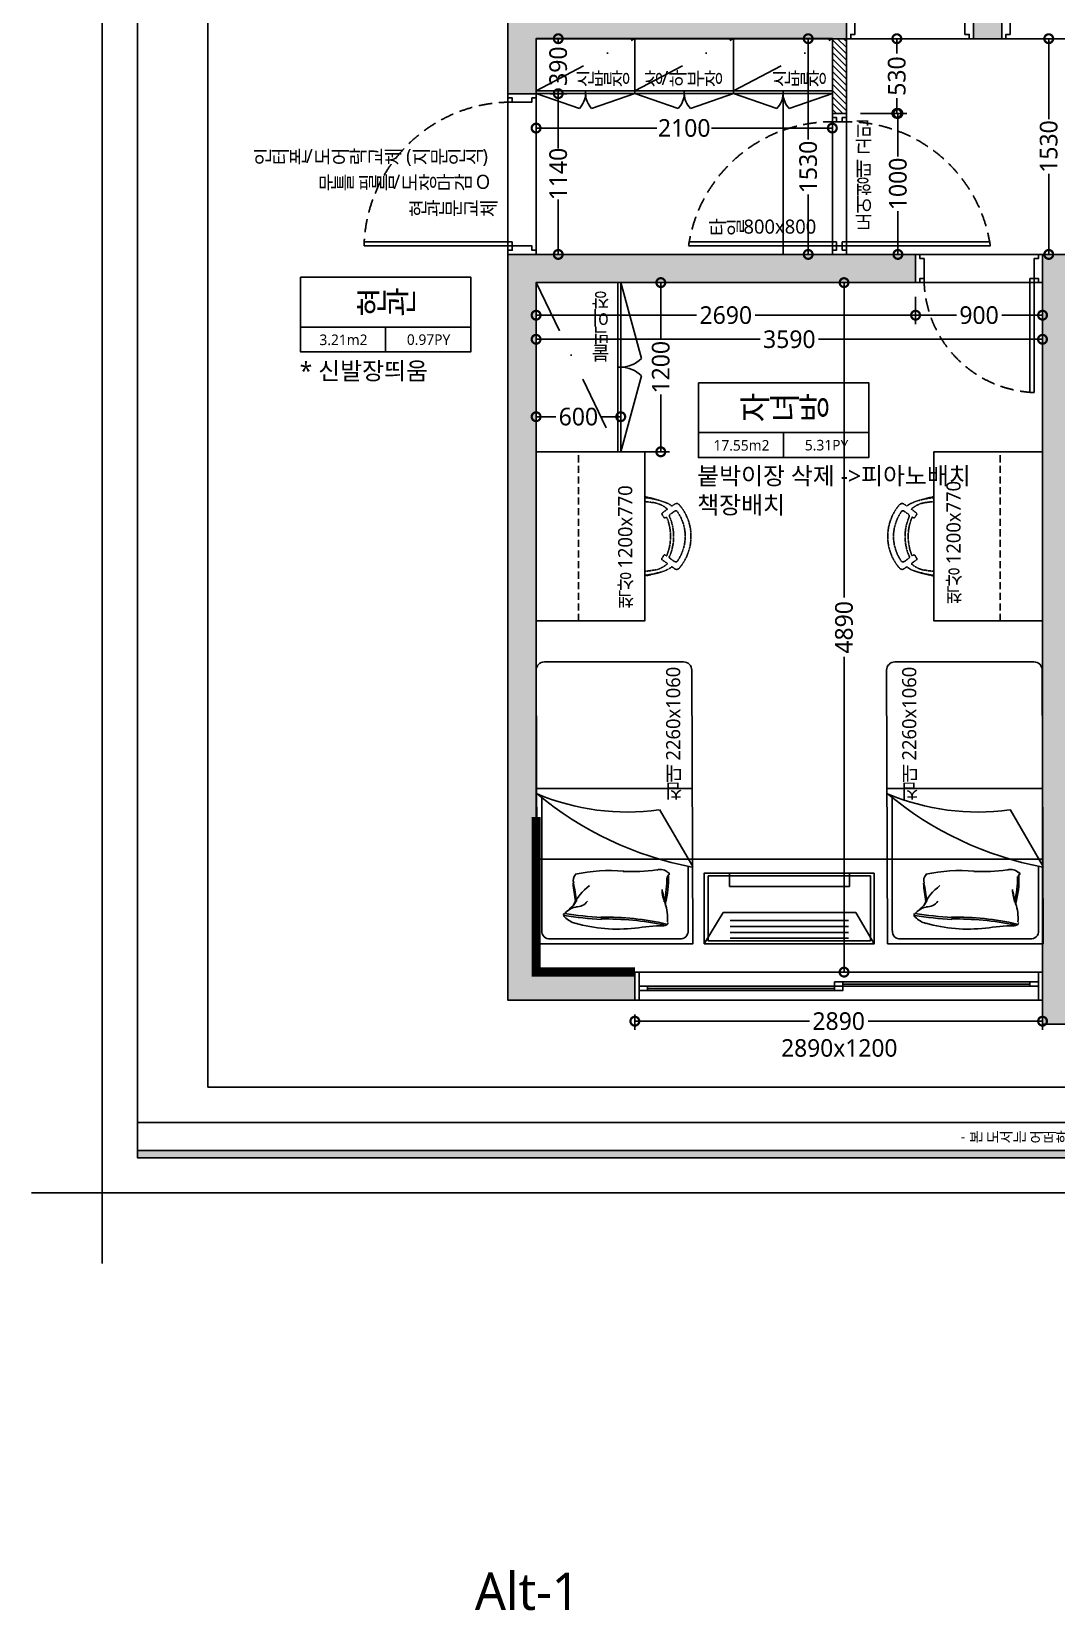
# Model space of a CAD drawing. Header units: millimetres. Extents: x -41292 to 298682, y -22072 to 33155.
# Drawn here: x 254682 to 261946, y -2808 to 8389 of the extents above; entities that cross this region are included whole.
import ezdxf
from ezdxf.enums import TextEntityAlignment as Align

# ---------------------------------------------------------------- set-up
doc = ezdxf.new("R2010")
doc.units = ezdxf.units.MM
for name, pattern in [('( Hidden )', [0.375, 0.25, -0.125]), ('CONT', [2, 1, 1]), ('DASHDOT', [25.4, 12.7, -6.35, 0, -6.35]), ('DASHED2', [0.375, 0.25, -0.125]), ('HID', [2.3, 1.5, -0.8]), ('HID1', [0.375, 0.25, -0.125]), ('HIDDEN', [9.525, 6.35, -3.175])]:
    doc.linetypes.add(name, pattern=pattern)
for name, color, linetype in [('0-ELC TEXT', 7, 'Continuous'), ('03-TEXT', 3, 'Continuous'), ('7. 가구블록', 8, 'Continuous'), ('FORM(YOURNAME)-11', 1, 'Continuous'), ('P-门', 4, 'Continuous'), ('S-DIM', 7, 'Continuous'), ('TEX', 3, 'Continuous'), ('문자선', 3, 'Continuous'), ('벽1', 2, 'Continuous'), ('인테리어_가구_사입', 5, 'HID1'), ('인테리어_가구_제작', 6, 'Continuous'), ('인테리어_기타', 8, 'Continuous'), ('인테리어_치수_내부', 8, 'Continuous'), ('인테리어_해치_벽체', 8, 'Continuous'), ('창호', 4, 'Continuous'), ('틀', 8, 'Continuous'), ('평면_가구', 6, 'Continuous')]:
    doc.layers.add(name, color=color, linetype=linetype)
doc.layers.add('HACTH', color=8, linetype='Continuous', lineweight=0)
doc.layers.add('인테리어_가구_보유', color=8, linetype='DASHED2', lineweight=0)
doc.styles.add('YOURNAME', font='@Microsoft JhengHei UI Light.ttf')
doc.styles.add('넥슨고딕', font='@Microsoft JhengHei Light.ttf')
doc.styles.add('돋움', font='malgun.ttf')
doc.styles.add('코레일둥고', font='@Microsoft JhengHei Light.ttf')
doc.dimstyles.new('50', dxfattribs={"dimscale": 50, "dimtxt": 2.5, "dimasz": 2.5, "dimexe": 1.25, "dimexo": 2, "dimtad": 0, "dimdec": 0, "dimtxsty": '넥슨고딕', "dimblk": 'DOTSMALL', "dimcen": 2.5, "dimclrd": 1, "dimclre": 1, "dimclrt": 2, "dimadec": 0, "dimazin": 0, "dimtfac": 1, "dimtdec": 0, "dimtix": 1, "dimtmove": 0, "dimatfit": 3, "dimldrblk": 'DOTSMALL', "dimfxl": 1.25, "dimarcsym": 0})

# ---------------------------------------------------------------- blocks, each defined once
blk = doc.blocks.new('rhsiehxedsl')
at = {"layer": '인테리어_해치_벽체'}
h = blk.add_hatch(color=256, dxfattribs=at)
h.dxf.hatch_style = 1
h.paths.add_polyline_path([(54266, -16291), (54266, -16491), (54366, -16491), (54366, -21711), (54566, -21711), (54566, -19101), (54641, -19101), (54641, -17711), (54566, -17711), (54566, -16291)])
h.paths.add_polyline_path([(52456, -17811), (53466, -17811), (53466, -18021), (52456, -18021)])
h.paths.add_polyline_path([(57966, -28161), (57966, -28361), (59146, -28361), (59146, -18981), (58046, -18981), (58046, -17711), (57181, -17711), (57181, -17911), (57846, -17911), (57846, -18666), (57636, -18666), (57636, -18881), (57266, -18881), (57266, -21511), (55466, -21511), (55466, -21711), (56386, -21711), (56386, -23111), (55556, -23111), (55556, -23311), (57236, -23311), (57236, -21811), (57566, -21811), (57566, -21711), (57466, -21711), (57466, -19231), (58986, -19231), (58986, -21711), (58366, -21711), (58366, -21811), (58986, -21811), (58986, -23211), (58846, -23211), (58846, -26861), (57966, -26861), (57966, -27061), (58846, -27061), (58846, -28161)])
h.paths.add_polyline_path([(54456, -27061), (54966, -27061), (54966, -26861), (54656, -26861), (54656, -23111), (54456, -23111)])
h.paths.add_polyline_path([(54456, -28161), (54566, -28161), (54566, -28651), (54456, -28651)])
h.paths.add_polyline_path([(49456, -23191), (49656, -23191), (49656, -28651), (49456, -28651)])
h.paths.add_polyline_path([(48556, -23191), (48556, -23391), (45866, -23391), (45866, -28281), (46566, -28281), (46566, -28481), (45666, -28481), (45666, -23191)])
h.paths.add_polyline_path([(49616, -18161), (50716, -18161), (50716, -18921), (49616, -18921)], flags=16)
h.paths.add_polyline_path([(48866, -16791), (49496, -16791), (49496, -16291), (50806, -16291), (50806, -16491), (49616, -16491), (49616, -17951), (50766, -17951), (50766, -17811), (51456, -17811), (51456, -18021), (50916, -18021), (50916, -21661), (49966, -21661), (49966, -21461), (50716, -21461), (50716, -19121), (49166, -19121), (49166, -21661), (48966, -21661), (48966, -18981), (49516, -18981), (49516, -18161), (48966, -18161), (48966, -17951), (49296, -17951), (49296, -17731), (49516, -17731), (49516, -16991), (48866, -16991)])
h.paths.add_polyline_path([(45666, -16791), (45866, -16791), (45866, -21461), (48066, -21461), (48066, -21661), (45866, -21661), (45866, -22051), (45666, -22051)])
at = {"layer": '벽1'}
for points in [[(49166, -19121), (49166, -21661), (48966, -21661), (48966, -18981)], [(45666, -16791), (45866, -16791), (45866, -21461), (48066, -21461), (48066, -21661), (45866, -21661), (45866, -22051), (45666, -22051), (45666, -16791)], [(48556, -23191), (48556, -23391), (45866, -23391), (45866, -28281), (46566, -28281), (46566, -28481), (45666, -28481), (45666, -23191), (48556, -23191)], [(49456, -23191), (49656, -23191), (49656, -28651), (49456, -28651), (49456, -23191)]]:
    blk.add_lwpolyline(points, dxfattribs=at)
blk = doc.blocks.new('FORM-ELEVATION')
at = {"layer": 'FORM(YOURNAME)-11'}
h = blk.add_hatch(color=256, dxfattribs=at)
h.dxf.hatch_style = 1
h.paths.add_polyline_path([(-10309, 35708), (71691, 35708), (71691, 35508), (-10309, 35508)])
h.paths.add_polyline_path([(-10309, -21492), (71691, -21492), (71691, -21692), (-10309, -21692)])
at = {"layer": 'Defpoints', "color": 158}
blk.add_line((62481, -20692), (-10309, -20692), dxfattribs=at)
blk.add_lwpolyline([(-10309, -21692), (71691, -21692), (71691, 35708), (-10309, 35708)], close=True, dxfattribs=at)
at = {"layer": 'Defpoints'}
blk.add_lwpolyline([(-8309, 33708), (61071, 33708), (61071, -19692), (-8309, -19692)], close=True, dxfattribs=at)
at = {"layer": 'Defpoints', "color": 1}
blk.add_lwpolyline([(-11309, -24692), (-11309, -22692), (-13309, -22692)], dxfattribs=at)
at = {"layer": 'FORM(YOURNAME)-11', "color": 250}
blk.add_lwpolyline([(-11309, -22692), (72691, -22692), (72691, 36708), (-11309, 36708)], close=True, dxfattribs=at)
at = {"layer": 'FORM(YOURNAME)-11'}
blk.add_lwpolyline([(-10309, -21492), (71691, -21492), (71691, -21692), (-10309, -21692)], close=True, dxfattribs=at)
at = {"layer": 'FORM(YOURNAME)-11', "color": 1, "style": 'YOURNAME'}
blk.add_text("- 본 도서는 어떠한 경우에도 무단으로 도용할 수 없으며 도용시 '지적재산권' 보호에 관한 법률에 의거, 법적 분쟁이 발생합니다.  또한 본 도서에 관한 모든 저작권은 당사에 있습니다. -", height=300, dxfattribs=at).set_placement((28146, -21092), align=Align.MIDDLE_CENTER)
at = {"layer": 'FORM(YOURNAME)-11', "color": 3, "style": 'YOURNAME'}
for tag, height, p in [('1', 451, (71041, -1219)), ('2', 451, (71041, -1863)), ('3', 451, (71041, -3150)), ('4', 451, (71041, -5081)), ('5', 515, (71041, -7398)), ('6', 515, (71041, -9650)), ('7', 515, (71041, -11903)), ('8', 515, (71041, -14155)), ('9', 515, (71041, -16408)), ('10', 515, (66791, -18596)), ('11', 515, (71041, -18660)), ('12', 515, (66791, -20848)), ('13', 515, (71041, -20848))]:
    blk.add_attdef(tag, text='', height=height, dxfattribs=at).set_placement(p, align=Align.MIDDLE_RIGHT)
blk = doc.blocks.new('fjk')
at = {"layer": '7. 가구블록', "color": 8, "linetype": 'Continuous', "ltscale": 4}
for p, q in [((335504, 20578), (335504, 21681)), ((334496, 20611), (334951, 20611))]:
    blk.add_line(p, q, dxfattribs=at)
blk.add_lwpolyline([(334402, 21681), (336343, 21688, -0.414214), (336402, 21629), (336402, 20644, -0.414214), (336343, 20584), (334402, 20578)], format="xyb", close=True, dxfattribs=at)
for points in [[(334496, 21648), (335450, 21648)], [(334438, 20671), (334438, 21601)], [(335355, 20813), (334950, 20578)]]:
    blk.add_lwpolyline(points, dxfattribs=at)
for points in [[(335353, 20817, -0.136238), (335467, 21681, 0.127708), (334947, 20581)], [(334617, 21491, 0.34633), (334592, 21485, 0.127623), (334547, 21409)], [(334663, 21407, 0.087806), (334647, 21451, 0.09201), (334614, 21489)], [(334554, 20755, -0.504232), (334537, 20763, -0.091574), (334531, 20785, 0.037556), (334513, 20986)], [(334771, 20790, 0.076247), (334688, 20772, 0.072199), (334886, 20750)]]:
    blk.add_lwpolyline(points, format="xyb", dxfattribs=at)
for centre, radius, start, end in [((334491, 21594), 53.4, 84.764, 187.3979), ((335625, 21110), 1118, 164.4132, 186.3131), ((337416, 21046), 2847, 171.0495, 176.3943), ((337416, 21046), 2833, 171.0439, 176.3943), ((334743, 21508), 109, 210.1883, 248.4701), ((334760, 21402), 95.7, 177.2182, 234.2044), ((334518, 21088), 371, 36.7509, 65.2863), ((334714, 21455), 51.2, 251.5465, 260.0217), ((334982, 19788), 1645, 95.199, 99.7785), ((334597, 22434), 1037, 275.9508, 283.206), ((334854, 21369), 55.6, 44.1574, 112.0584), ((333796, 21168), 1126, 354.8208, 12.4318), ((332515, 21197), 2064, 348.3333, 0.8725), ((332594, 21203), 1998, 347.3077, 0.7223), ((336434, 21023), 1519, 178.2422, 187.1375), ((334852, 20807), 77.9, 314.3826, 17.911), ((334588, 21061), 305, 264.3673, 289.3502), ((334787, 20579), 216, 89.8824, 117.4966), ((334875, 21512), 752, 256.5056, 270.4678), ((334879, 20734), 20, 19.6413, 86.1306), ((334899, 20755), 11.1, 211.0291, 344.6994), ((334491, 20664), 53.4, 172.6021, 275.236)]:
    blk.add_arc(centre, radius, start, end, dxfattribs=at)
blk = doc.blocks.new('책상의자')
at = {"layer": '인테리어_가구_사입', "color": 8, "linetype": '( Hidden )', "ltscale": 5}
for p, q in [((113787, 53824), (113807, 53809)), ((113789, 53773), (113821, 53749)), ((113838, 53787), (113875, 53761)), ((113877, 53749), (113866, 53730)), ((113846, 53731), (113853, 53727)), ((113788, 53415), (113821, 53438)), ((113839, 53400), (113874, 53427)), ((113846, 53456), (113852, 53461)), ((113877, 53439), (113865, 53458)), ((113786, 53364), (113808, 53379))]:
    blk.add_line(p, q, dxfattribs=at)
for centre, radius, start, end in [((114046, 53334), 537, 94.9511, 113.2594), ((114224, 52767), 1130, 101.4265, 106.4653), ((114017, 53594), 345, 138.9979, 220.9366), ((114017, 53594), 304, 145.1572, 214.759), ((113774, 53805), 22.6, 55.9255, 139.2632), ((113780, 53760), 14.6, 55.4796, 152.3609), ((113890, 53714), 126, 116.2601, 130.7423), ((113814, 53740), 12, 333.6604, 52.9211), ((113965, 53648), 188, 97.4888, 132.391), ((113870, 53754), 9.04, 328.7055, 55.0134), ((114031, 53338), 504, 93.5561, 100.3197), ((114151, 53594), 356, 156.6602, 203.3178), ((114173, 53594), 356, 157.1535, 202.7371), ((113858, 53734), 9.04, 235.0126, 328.706), ((113780, 53427), 14.6, 207.6657, 304.5466), ((113813, 53447), 12, 307.105, 26.3658), ((113857, 53453), 9.04, 31.3201, 125.0127), ((113869, 53434), 9.04, 305.0127, 31.3206), ((113774, 53383), 22.6, 220.7632, 304.1005), ((113890, 53474), 126, 229.1315, 243.7661), ((114046, 53854), 537, 246.7667, 265.0616), ((113965, 53540), 188, 227.9325, 262.5373), ((114223, 54420), 1130, 253.5608, 258.593), ((114031, 53850), 504, 259.7064, 266.4572)]:
    blk.add_arc(centre, radius, start, end, dxfattribs=at)
blk = doc.blocks.new('wkrdms')
at = {"layer": 'TEX', "color": 240, "true_color": 0xed1f24}
blk.add_lwpolyline([(124697, 19078), (124697, 18618), (123547, 18618), (123547, 19078)], close=True, dxfattribs=at)
at = {"layer": '인테리어_치수_내부'}
for points in [[(124724, 18597), (124724, 19099), (123519, 19099), (123519, 18597), (124724, 18597)], [(123519, 19099), (123652, 18878)], [(123702, 19060), (124542, 19060)], [(124724, 19099), (124592, 18878)], [(123702, 19018), (124542, 19018)], [(123702, 18976), (124542, 18976)], [(123702, 18934), (124542, 18934)], [(123652, 18878), (124592, 18878)], [(123697, 18597), (123697, 18692)], [(123697, 18692), (124547, 18692)], [(124547, 18597), (124547, 18692)]]:
    blk.add_lwpolyline(points, dxfattribs=at)
blk = doc.blocks.new('asesdxd')
at = {"layer": 'P-门', "linetype": 'HIDDEN', "ltscale": 15}
for centre, radius, start, end in [((75691, 6844), 1045, 89.7449, 178.6248), ((79426, 6639), 810, 180, 267.8774)]:
    blk.add_arc(centre, radius, start, end, dxfattribs=at)
at = {"layer": '창호'}
for p, q in [((78066, 8539), (78066, 8339)), ((78966, 8339), (78966, 8539)), ((78966, 8539), (78966, 8339)), ((79166, 8339), (79166, 8539)), ((79166, 8539), (79166, 8339)), ((78066, 8339), (78966, 8339)), ((79966, 8339), (79166, 8339)), ((75666, 6809), (75666, 7949)), ((75666, 7949), (75866, 7949)), ((75866, 7949), (75866, 6809)), ((75696, 6869), (74646, 6869)), ((75696, 6899), (74647, 6899)), ((75696, 6869), (75696, 6899)), ((75866, 6809), (75666, 6809)), ((75666, 6809), (75866, 6809)), ((78556, 6809), (79456, 6809)), ((78556, 6609), (78556, 6809)), ((79456, 6809), (79456, 6609)), ((79456, 6609), (79456, 6809)), ((79456, 6609), (78556, 6609)), ((79366, 6639), (79366, 5830)), ((79396, 6639), (79366, 6639)), ((79396, 6639), (79396, 5829)), ((79396, 5829), (79366, 5829)), ((77981, 1619), (76656, 1619)), ((77981, 1589), (76656, 1589)), ((79366, 1649), (78041, 1649)), ((79366, 1619), (78041, 1619))]:
    blk.add_line(p, q, dxfattribs=at)
for points in [[(78066, 8539), (78096, 8539), (78096, 8509), (78126, 8509), (78126, 8369), (78096, 8369), (78096, 8339), (78066, 8339), (78066, 8539)], [(78966, 8539), (78936, 8539), (78936, 8509), (78906, 8509), (78906, 8369), (78936, 8369), (78936, 8339), (78966, 8339), (78966, 8539)], [(79166, 8539), (79196, 8539), (79196, 8509), (79226, 8509), (79226, 8369), (79196, 8369), (79196, 8339), (79166, 8339), (79166, 8539)], [(75666, 7949), (75666, 7919), (75696, 7919), (75696, 7889), (75836, 7889), (75836, 7919), (75866, 7919), (75866, 7949), (75666, 7949)], [(75666, 6809), (75666, 6839), (75696, 6839), (75696, 6869), (75836, 6869), (75836, 6839), (75866, 6839), (75866, 6809), (75666, 6809)], [(78556, 6609), (78586, 6609), (78586, 6639), (78616, 6639), (78616, 6779), (78586, 6779), (78586, 6809), (78556, 6809), (78556, 6609)], [(79456, 6609), (79426, 6609), (79426, 6639), (79396, 6639), (79396, 6779), (79426, 6779), (79426, 6809), (79456, 6809), (79456, 6609)]]:
    blk.add_lwpolyline(points, dxfattribs=at)
at = {"layer": '틀'}
for p, q in [((76566, 1719), (79456, 1719)), ((76566, 1519), (76566, 1719)), ((76596, 1519), (76596, 1719)), ((79426, 1719), (79426, 1519)), ((79456, 1719), (79456, 1519)), ((76656, 1604), (77981, 1604)), ((78041, 1634), (79366, 1634)), ((79456, 1519), (76566, 1519))]:
    blk.add_line(p, q, dxfattribs=at)
for points in [[(76596, 1589), (76596, 1619), (76656, 1619), (76656, 1589)], [(77981, 1619), (77981, 1649), (78041, 1649), (78041, 1619)], [(77981, 1589), (77981, 1619), (78041, 1619), (78041, 1589)], [(79366, 1619), (79366, 1649), (79426, 1649), (79426, 1619)]]:
    blk.add_lwpolyline(points, close=True, dxfattribs=at)
blk = doc.blocks.new('ediehsx')
at = {"layer": '인테리어_해치_벽체'}
h = blk.add_hatch(dxfattribs=at)
h.set_pattern_fill('ANSI31', color=256, scale=10, angle=450)
h.paths.add_polyline_path([(51456, -7811), (52456, -7811), (52456, -8021), (51456, -8021)])
h.paths.add_polyline_path([(54456, -18161), (54567, -18161), (54567, -17961), (54456, -17961)])
h.paths.add_polyline_path([(58986, -10081), (58986, -10911), (58856, -10911), (58856, -10081)])
h.paths.add_polyline_path([(58986, -9481), (58786, -9481), (58786, -10081), (58986, -10081)])
h.paths.add_polyline_path([(50716, -9921), (50716, -10661), (50586, -10661), (50586, -9921)])
h.paths.add_polyline_path([(50716, -9371), (50516, -9371), (50516, -9921), (50716, -9921)])
h.paths.add_polyline_path([(51616, -11561), (50916, -11561), (50916, -11661), (51616, -11661)])
h.paths.add_polyline_path([(47966, -11661), (48066, -11661), (48066, -12191), (47966, -12191)])
at = {"layer": '03-TEXT'}
for points in [[(51456, -7811), (52456, -7811), (52456, -8021), (51456, -8021)], [(51616, -11561), (50916, -11561), (50916, -11661), (51616, -11661)], [(47966, -11661), (48066, -11661), (48066, -12191), (47966, -12191)]]:
    blk.add_lwpolyline(points, close=True, dxfattribs=at)
at = {"layer": '문자선'}
for points in [[(50716, -9371), (50516, -9371), (50516, -9921), (50716, -9921), (50716, -9371)], [(58986, -9481), (58786, -9481), (58786, -10081), (58986, -10081), (58986, -9481)], [(50716, -9921), (50716, -10661), (50586, -10661), (50586, -9921), (50716, -9921)], [(58986, -10081), (58986, -10911), (58856, -10911), (58856, -10081), (58986, -10081)]]:
    blk.add_lwpolyline(points, dxfattribs=at)
blk.add_lwpolyline([(54456, -18161), (54567, -18161), (54567, -17961), (54456, -17961)], close=True, dxfattribs=at)
blk = doc.blocks.new('_DotSmall')
at = {"color": 0, "linetype": 'ByBlock', "const_width": 0.5}
blk.add_lwpolyline([(-0.0625, 0, 1), (0.0625, 0, 1)], format="xyb", close=True, dxfattribs=at)
blk = doc.blocks.new('*D396')
at = {"layer": 'Defpoints', "color": 0, "transparency": 16777216}
for p in [(258258, 7832), (260358, 7832), (260358, 7705)]:
    blk.add_point(p, dxfattribs=at)
at = {"layer": 'S-DIM', "color": 1, "lineweight": -2, "transparency": 16777216}
for p, q in [((258258, 7732), (258258, 7643)), ((260358, 7732), (260358, 7643)), ((258258, 7705), (259115, 7705)), ((260358, 7705), (259502, 7705))]:
    blk.add_line(p, q, dxfattribs=at)
at = {"layer": 'S-DIM', "color": 1, "lineweight": -2, "transparency": 16777216, "xscale": 125, "yscale": 125, "zscale": 125, "rotation": 180}
blk.add_blockref('_DotSmall', (258258, 7705), dxfattribs=at)
at = {"layer": 'S-DIM', "color": 1, "lineweight": -2, "transparency": 16777216, "xscale": 125, "yscale": 125, "zscale": 125}
blk.add_blockref('_DotSmall', (260358, 7705), dxfattribs=at)
at = {"layer": 'S-DIM', "color": 2, "transparency": 16777216, "insert": (259308, 7705), "char_height": 125, "attachment_point": 5, "style": '넥슨고딕'}
blk.add_mtext('2100', dxfattribs=at)
blk = doc.blocks.new('*D378')
at = {"layer": 'Defpoints', "color": 0, "transparency": 16777216}
for p in [(258365, 8339), (258365, 7949), (258415, 7949)]:
    blk.add_point(p, dxfattribs=at)
at = {"layer": 'S-DIM', "color": 1, "lineweight": -2, "transparency": 16777216}
for p, q in [((258415, 8339), (258415, 8305)), ((258465, 8339), (258477, 8339)), ((258415, 7949), (258415, 7984)), ((258465, 7949), (258477, 7949))]:
    blk.add_line(p, q, dxfattribs=at)
at = {"layer": 'S-DIM', "color": 1, "lineweight": -2, "transparency": 16777216, "xscale": 125, "yscale": 125, "zscale": 125}
for p, rotation in [((258415, 8339), 90), ((258415, 7949), 270)]:
    blk.add_blockref('_DotSmall', p, dxfattribs=dict(at, rotation=rotation))
at = {"layer": 'S-DIM', "color": 2, "transparency": 16777216, "insert": (258415, 8144), "char_height": 125, "attachment_point": 5, "rotation": 90, "style": '넥슨고딕'}
blk.add_mtext('390', dxfattribs=at)
blk = doc.blocks.new('*D397')
at = {"layer": 'Defpoints', "color": 0, "transparency": 16777216}
for p in [(260458, 8339), (260815, 8339), (260458, 7809)]:
    blk.add_point(p, dxfattribs=at)
at = {"layer": 'S-DIM', "color": 1, "lineweight": -2, "transparency": 16777216}
for p, q in [((260558, 8339), (260878, 8339)), ((260815, 8339), (260815, 8233)), ((260815, 7809), (260815, 7916)), ((260558, 7809), (260878, 7809))]:
    blk.add_line(p, q, dxfattribs=at)
at = {"layer": 'S-DIM', "color": 1, "lineweight": -2, "transparency": 16777216, "xscale": 125, "yscale": 125, "zscale": 125}
for p, rotation in [((260815, 8339), 90), ((260815, 7809), 270)]:
    blk.add_blockref('_DotSmall', p, dxfattribs=dict(at, rotation=rotation))
at = {"layer": 'S-DIM', "color": 2, "transparency": 16777216, "insert": (260815, 8074), "char_height": 125, "attachment_point": 5, "rotation": 90, "style": '넥슨고딕'}
blk.add_mtext('530', dxfattribs=at)
blk = doc.blocks.new('*D404')
at = {"layer": 'Defpoints', "color": 0, "transparency": 16777216}
for p in [(260458, 7809), (260458, 6809), (260823, 6809)]:
    blk.add_point(p, dxfattribs=at)
at = {"layer": 'S-DIM', "color": 1, "lineweight": -2, "transparency": 16777216}
for p, q in [((260558, 7809), (260885, 7809)), ((260823, 7809), (260823, 7503)), ((260823, 6809), (260823, 7116)), ((260558, 6809), (260885, 6809))]:
    blk.add_line(p, q, dxfattribs=at)
at = {"layer": 'S-DIM', "color": 1, "lineweight": -2, "transparency": 16777216, "xscale": 125, "yscale": 125, "zscale": 125}
for p, rotation in [((260823, 7809), 90), ((260823, 6809), 270)]:
    blk.add_blockref('_DotSmall', p, dxfattribs=dict(at, rotation=rotation))
at = {"layer": 'S-DIM', "color": 2, "transparency": 16777216, "insert": (260823, 7309), "char_height": 125, "attachment_point": 5, "rotation": 90, "style": '넥슨고딕'}
blk.add_mtext('1000', dxfattribs=at)
blk = doc.blocks.new('*D405')
at = {"layer": 'Defpoints', "color": 0, "transparency": 16777216}
for p in [(261892, 8339), (262048, 8339), (262048, 6809)]:
    blk.add_point(p, dxfattribs=at)
at = {"layer": 'S-DIM', "color": 1, "lineweight": -2, "transparency": 16777216}
for p, q in [((261948, 8339), (261830, 8339)), ((261892, 8339), (261892, 7768)), ((261892, 6809), (261892, 7381)), ((261948, 6809), (261830, 6809))]:
    blk.add_line(p, q, dxfattribs=at)
at = {"layer": 'S-DIM', "color": 1, "lineweight": -2, "transparency": 16777216, "xscale": 125, "yscale": 125, "zscale": 125}
for p, rotation in [((261892, 8339), 90), ((261892, 6809), 270)]:
    blk.add_blockref('_DotSmall', p, dxfattribs=dict(at, rotation=rotation))
at = {"layer": 'S-DIM', "color": 2, "transparency": 16777216, "insert": (261892, 7574), "char_height": 125, "attachment_point": 5, "rotation": 90, "style": '넥슨고딕'}
blk.add_mtext('1530', dxfattribs=at)
blk = doc.blocks.new('*D383')
at = {"layer": 'Defpoints', "color": 0, "transparency": 16777216}
for p in [(260187, 8339), (260187, 6809), (260187, 6809)]:
    blk.add_point(p, dxfattribs=at)
at = {"layer": 'S-DIM', "color": 1, "lineweight": -2, "transparency": 16777216}
for p, q in [((260087, 8339), (260124, 8339)), ((260187, 8339), (260187, 7623)), ((260187, 6809), (260187, 7235)), ((260087, 6809), (260124, 6809))]:
    blk.add_line(p, q, dxfattribs=at)
at = {"layer": 'S-DIM', "color": 1, "lineweight": -2, "transparency": 16777216, "xscale": 125, "yscale": 125, "zscale": 125}
for p, rotation in [((260187, 8339), 90), ((260187, 6809), 270)]:
    blk.add_blockref('_DotSmall', p, dxfattribs=dict(at, rotation=rotation))
at = {"layer": 'S-DIM', "color": 2, "transparency": 16777216, "insert": (260187, 7429), "char_height": 125, "attachment_point": 5, "rotation": 90, "style": '넥슨고딕'}
blk.add_mtext('1530', dxfattribs=at)
blk = doc.blocks.new('*D423')
at = {"layer": 'Defpoints', "color": 0, "transparency": 16777216}
for p in [(258258, 7949), (258258, 6809), (258415, 6809)]:
    blk.add_point(p, dxfattribs=at)
at = {"layer": 'S-DIM', "color": 1, "lineweight": -2, "transparency": 16777216}
for p, q in [((258358, 7949), (258477, 7949)), ((258415, 7949), (258415, 7561)), ((258415, 6809), (258415, 7198)), ((258358, 6809), (258477, 6809))]:
    blk.add_line(p, q, dxfattribs=at)
at = {"layer": 'S-DIM', "color": 1, "lineweight": -2, "transparency": 16777216, "xscale": 125, "yscale": 125, "zscale": 125}
for p, rotation in [((258415, 7949), 90), ((258415, 6809), 270)]:
    blk.add_blockref('_DotSmall', p, dxfattribs=dict(at, rotation=rotation))
at = {"layer": 'S-DIM', "color": 2, "transparency": 16777216, "insert": (258415, 7379), "char_height": 125, "attachment_point": 5, "rotation": 90, "style": '넥슨고딕'}
blk.add_mtext('1140', dxfattribs=at)
blk = doc.blocks.new('*D439')
at = {"layer": 'Defpoints', "color": 0, "transparency": 16777216}
for p in [(258258, 5658), (258858, 5658), (258858, 5658)]:
    blk.add_point(p, dxfattribs=at)
at = {"layer": 'S-DIM', "color": 1, "lineweight": -2, "transparency": 16777216}
for p, q in [((258258, 5758), (258258, 5721)), ((258858, 5758), (258858, 5721)), ((258258, 5658), (258398, 5658)), ((258858, 5658), (258718, 5658))]:
    blk.add_line(p, q, dxfattribs=at)
at = {"layer": 'S-DIM', "color": 1, "lineweight": -2, "transparency": 16777216, "xscale": 125, "yscale": 125, "zscale": 125, "rotation": 180}
blk.add_blockref('_DotSmall', (258258, 5658), dxfattribs=at)
at = {"layer": 'S-DIM', "color": 1, "lineweight": -2, "transparency": 16777216, "xscale": 125, "yscale": 125, "zscale": 125}
blk.add_blockref('_DotSmall', (258858, 5658), dxfattribs=at)
at = {"layer": 'S-DIM', "color": 2, "transparency": 16777216, "insert": (258558, 5658), "char_height": 125, "attachment_point": 5, "style": '넥슨고딕'}
blk.add_mtext('600', dxfattribs=at)
blk = doc.blocks.new('*D440')
at = {"layer": 'Defpoints', "color": 0, "transparency": 16777216}
for p in [(258858, 6609), (258858, 5409), (259142, 5409)]:
    blk.add_point(p, dxfattribs=at)
at = {"layer": 'S-DIM', "color": 1, "lineweight": -2, "transparency": 16777216}
for p, q in [((258958, 6609), (259204, 6609)), ((259142, 6609), (259142, 6203)), ((259142, 5409), (259142, 5816)), ((258958, 5409), (259204, 5409))]:
    blk.add_line(p, q, dxfattribs=at)
at = {"layer": 'S-DIM', "color": 1, "lineweight": -2, "transparency": 16777216, "xscale": 125, "yscale": 125, "zscale": 125}
for p, rotation in [((259142, 6609), 90), ((259142, 5409), 270)]:
    blk.add_blockref('_DotSmall', p, dxfattribs=dict(at, rotation=rotation))
at = {"layer": 'S-DIM', "color": 2, "transparency": 16777216, "insert": (259142, 6009), "char_height": 125, "attachment_point": 5, "rotation": 90, "style": '넥슨고딕'}
blk.add_mtext('1200', dxfattribs=at)
blk = doc.blocks.new('*D387')
at = {"layer": 'Defpoints', "color": 0, "transparency": 16777216}
for p in [(258258, 6536), (260948, 6536), (260948, 6378)]:
    blk.add_point(p, dxfattribs=at)
at = {"layer": 'S-DIM', "color": 1, "lineweight": -2, "transparency": 16777216}
for p, q in [((258258, 6436), (258258, 6315)), ((260948, 6436), (260948, 6315)), ((258258, 6378), (259396, 6378)), ((260948, 6378), (259811, 6378))]:
    blk.add_line(p, q, dxfattribs=at)
at = {"layer": 'S-DIM', "color": 1, "lineweight": -2, "transparency": 16777216, "xscale": 125, "yscale": 125, "zscale": 125, "rotation": 180}
blk.add_blockref('_DotSmall', (258258, 6378), dxfattribs=at)
at = {"layer": 'S-DIM', "color": 1, "lineweight": -2, "transparency": 16777216, "xscale": 125, "yscale": 125, "zscale": 125}
blk.add_blockref('_DotSmall', (260948, 6378), dxfattribs=at)
at = {"layer": 'S-DIM', "color": 2, "transparency": 16777216, "insert": (259603, 6378), "char_height": 125, "attachment_point": 5, "style": '넥슨고딕'}
blk.add_mtext('2690', dxfattribs=at)
blk = doc.blocks.new('*D388')
at = {"layer": 'Defpoints', "color": 0, "transparency": 16777216}
for p in [(260948, 6609), (261848, 6609), (261848, 6378)]:
    blk.add_point(p, dxfattribs=at)
at = {"layer": 'S-DIM', "color": 1, "lineweight": -2, "transparency": 16777216}
for p, q in [((260948, 6509), (260948, 6315)), ((261848, 6509), (261848, 6315)), ((260948, 6378), (261237, 6378)), ((261848, 6378), (261559, 6378))]:
    blk.add_line(p, q, dxfattribs=at)
at = {"layer": 'S-DIM', "color": 1, "lineweight": -2, "transparency": 16777216, "xscale": 125, "yscale": 125, "zscale": 125, "rotation": 180}
blk.add_blockref('_DotSmall', (260948, 6378), dxfattribs=at)
at = {"layer": 'S-DIM', "color": 1, "lineweight": -2, "transparency": 16777216, "xscale": 125, "yscale": 125, "zscale": 125}
blk.add_blockref('_DotSmall', (261848, 6378), dxfattribs=at)
at = {"layer": 'S-DIM', "color": 2, "transparency": 16777216, "insert": (261398, 6378), "char_height": 125, "attachment_point": 5, "style": '넥슨고딕'}
blk.add_mtext('900', dxfattribs=at)
blk = doc.blocks.new('*D389')
at = {"layer": 'Defpoints', "color": 0, "transparency": 16777216}
for p in [(258258, 6207), (261848, 6207), (261848, 6207)]:
    blk.add_point(p, dxfattribs=at)
at = {"layer": 'S-DIM', "color": 1, "lineweight": -2, "transparency": 16777216}
for p, q in [((261848, 6307), (261848, 6270)), ((258258, 6207), (259847, 6207)), ((261848, 6207), (260260, 6207)), ((258258, 6107), (258258, 6145))]:
    blk.add_line(p, q, dxfattribs=at)
at = {"layer": 'S-DIM', "color": 1, "lineweight": -2, "transparency": 16777216, "xscale": 125, "yscale": 125, "zscale": 125, "rotation": 180}
blk.add_blockref('_DotSmall', (258258, 6207), dxfattribs=at)
at = {"layer": 'S-DIM', "color": 1, "lineweight": -2, "transparency": 16777216, "xscale": 125, "yscale": 125, "zscale": 125}
blk.add_blockref('_DotSmall', (261848, 6207), dxfattribs=at)
at = {"layer": 'S-DIM', "color": 2, "transparency": 16777216, "insert": (260053, 6207), "char_height": 125, "attachment_point": 5, "style": '넥슨고딕'}
blk.add_mtext('3590', dxfattribs=at)
blk = doc.blocks.new('*D441')
at = {"layer": 'Defpoints', "color": 0, "transparency": 16777216}
for p in [(260378, 6609), (260378, 1719), (260441, 1719)]:
    blk.add_point(p, dxfattribs=at)
at = {"layer": 'S-DIM', "color": 1, "lineweight": -2, "transparency": 16777216}
for p, q in [((260441, 6609), (260441, 4375)), ((260478, 6609), (260504, 6609)), ((260441, 1719), (260441, 3954)), ((260478, 1719), (260504, 1719))]:
    blk.add_line(p, q, dxfattribs=at)
at = {"layer": 'S-DIM', "color": 1, "lineweight": -2, "transparency": 16777216, "xscale": 125, "yscale": 125, "zscale": 125}
for p, rotation in [((260441, 6609), 90), ((260441, 1719), 270)]:
    blk.add_blockref('_DotSmall', p, dxfattribs=dict(at, rotation=rotation))
at = {"layer": 'S-DIM', "color": 2, "transparency": 16777216, "insert": (260441, 4164), "char_height": 125, "attachment_point": 5, "rotation": 90, "style": '넥슨고딕'}
blk.add_mtext('4890', dxfattribs=at)
blk = doc.blocks.new('*D461')
at = {"layer": 'Defpoints', "color": 0, "transparency": 16777216}
for p in [(258958, 1519), (261848, 1519), (261848, 1371)]:
    blk.add_point(p, dxfattribs=at)
at = {"layer": 'S-DIM', "color": 1, "lineweight": -2, "transparency": 16777216}
for p, q in [((258958, 1419), (258958, 1309)), ((258958, 1371), (260196, 1371)), ((261848, 1371), (260611, 1371)), ((261848, 1419), (261848, 1309))]:
    blk.add_line(p, q, dxfattribs=at)
at = {"layer": 'S-DIM', "color": 1, "lineweight": -2, "transparency": 16777216, "xscale": 125, "yscale": 125, "zscale": 125, "rotation": 180}
blk.add_blockref('_DotSmall', (258958, 1371), dxfattribs=at)
at = {"layer": 'S-DIM', "color": 1, "lineweight": -2, "transparency": 16777216, "xscale": 125, "yscale": 125, "zscale": 125}
blk.add_blockref('_DotSmall', (261848, 1371), dxfattribs=at)
at = {"layer": 'S-DIM', "color": 2, "transparency": 16777216, "insert": (260403, 1371), "char_height": 125, "attachment_point": 5, "style": '넥슨고딕'}
blk.add_mtext('2890', dxfattribs=at)

msp = doc.modelspace()

# ---------------------------------------------------------------- linework, layer by layer
at = {"color": 244, "linetype": 'HID', "ltscale": 30, "true_color": 0x991b1e, "const_width": 65}
msp.add_lwpolyline([(258258.38, 2819.4), (258258.38, 1719.4), (258958.38, 1719.4)], dxfattribs=at)
at = {"layer": 'P-门', "linetype": 'HIDDEN', "ltscale": 15}
for centre, start, end in [((260356.77, 6721.34), 88.238562, 171.723732), ((260460, 6721.34), 8.276268, 91.761438)]:
    msp.add_arc(centre, 1028.54, start, end, dxfattribs=at)
at = {"layer": '인테리어_가구_제작', "color": 1, "linetype": 'DASHDOT', "ltscale": 30}
for p, q in [((258258.38, 7969.4), (258958.38, 8339.4)), ((258958.38, 7969.4), (259658.38, 8339.4)), ((259658.38, 7969.4), (260358.38, 8339.4)), ((258258.38, 6609.4), (258838.38, 5409.4))]:
    msp.add_line(p, q, dxfattribs=at)
at = {"layer": '인테리어_가구_제작', "color": 8, "linetype": 'CONT', "ltscale": 200}
for p, q in [((258258.38, 7949.4), (258565.25, 7844.31)), ((258958.38, 7949.4), (258651.52, 7844.31)), ((258958.38, 7949.4), (259265.25, 7844.31)), ((259658.38, 7949.4), (259351.52, 7844.31)), ((259658.38, 7949.4), (259965.25, 7844.31)), ((260358.38, 7949.4), (260051.52, 7844.31)), ((258858.38, 6609.4), (259004.51, 6069.99)), ((258858.38, 5409.4), (259004.51, 5948.81))]:
    msp.add_line(p, q, dxfattribs=at)
at = {"layer": '인테리어_가구_제작'}
msp.add_line((258838.38, 6609.4), (258838.38, 5409.4), dxfattribs=at)
at = {"layer": '인테리어_가구_제작', "color": 8, "linetype": 'DASHED2', "ltscale": 200}
for p, q in [((258558.38, 4209.4), (258558.38, 5409.4)), ((261548.38, 4209.4), (261548.38, 5409.4))]:
    msp.add_line(p, q, dxfattribs=at)
at = {"layer": '인테리어_가구_제작', "color": 8, "linetype": 'CONT', "ltscale": 200}
for points in [[(260008.38, 7949.4), (260008.38, 6809.4)], [(258258.38, 4209.4), (259028.38, 4209.4), (259028.38, 5409.4), (258258.38, 5409.4), (258258.38, 4209.4)], [(261848.38, 4209.4), (261078.38, 4209.4), (261078.38, 5409.4), (261848.38, 5409.4), (261848.38, 4209.4)], [(258258.38, 2519.4), (261848.38, 2519.4)]]:
    msp.add_lwpolyline(points, dxfattribs=at)
at = {"layer": '인테리어_가구_제작'}
msp.add_lwpolyline([(258258.38, 5409.4), (258858.38, 5409.4), (258858.38, 6609.4), (258258.38, 6609.4)], close=True, dxfattribs=at)
msp.add_lwpolyline([(258858.38, 6009.4), (258838.38, 6009.4)], dxfattribs=at)
at = {"layer": '인테리어_가구_제작', "color": 8, "linetype": 'CONT', "ltscale": 200}
for centre, radius, start, end in [((258449.09, 7953.38), 159.34, 316.801202, 358.567071), ((258767.67, 7953.38), 159.34, 181.432929, 223.198798), ((259149.09, 7953.38), 159.34, 316.801202, 358.567071), ((259467.67, 7953.38), 159.34, 181.432929, 223.198798), ((259849.09, 7953.38), 159.34, 316.801202, 358.567071), ((260167.67, 7953.38), 159.34, 181.432929, 223.198798), ((258856.65, 6220.08), 210.69, 270.47132, 314.57088), ((258856.65, 5798.72), 210.69, 45.42912, 89.52868)]:
    msp.add_arc(centre, radius, start, end, dxfattribs=at)
at = {"layer": '인테리어_기타', "color": 152, "true_color": 0x2776bb}
for p, q in [((257191.57, 6117.12), (257191.57, 6293.99)), ((260012.81, 5368.6), (260012.81, 5545.48))]:
    msp.add_line(p, q, dxfattribs=at)
for points in [[(256587.97, 6647.75), (257795.17, 6647.75), (257795.17, 6293.99), (256587.97, 6293.99)], [(259409.2, 5899.24), (260616.41, 5899.24), (260616.41, 5545.48), (259409.2, 5545.48)]]:
    msp.add_lwpolyline(points, close=True, dxfattribs=at)
for points in [[(257795.17, 6293.99), (257795.17, 6117.12), (256587.97, 6117.12), (256587.97, 6293.99)], [(260616.41, 5545.48), (260616.41, 5368.6), (259409.2, 5368.6), (259409.2, 5545.48)]]:
    msp.add_lwpolyline(points, dxfattribs=at)
at = {"layer": '창호'}
for p, q in [((260358.38, 6809.4), (260358.38, 7809.4)), ((260358.38, 7809.4), (260458.38, 7809.4)), ((260458.38, 7809.4), (260458.38, 6809.4)), ((260388.38, 6869.4), (259338.38, 6869.4)), ((260388.38, 6899.4), (259338.94, 6899.4)), ((260388.38, 6869.4), (260388.38, 6899.4)), ((260428.38, 6899.4), (261477.83, 6899.4)), ((260428.38, 6869.4), (260428.38, 6899.4)), ((260428.38, 6869.4), (261478.38, 6869.4)), ((260458.38, 6809.4), (260358.38, 6809.4)), ((260358.38, 6809.4), (260458.38, 6809.4))]:
    msp.add_line(p, q, dxfattribs=at)
for points in [[(260358.38, 7809.4), (260358.38, 7779.4), (260388.38, 7779.4), (260388.38, 7749.4), (260428.38, 7749.4), (260428.38, 7779.4), (260458.38, 7779.4), (260458.38, 7809.4), (260358.38, 7809.4)], [(260358.38, 6809.4), (260358.38, 6839.4), (260388.38, 6839.4), (260388.38, 6869.4), (260428.38, 6869.4), (260428.38, 6839.4), (260458.38, 6839.4), (260458.38, 6809.4), (260358.38, 6809.4)]]:
    msp.add_lwpolyline(points, dxfattribs=at)
at = {"layer": '평면_가구'}
for p, q in [((258608.38, 7949.4), (258608.38, 7969.4)), ((259308.38, 7949.4), (259308.38, 7969.4)), ((260008.38, 7949.4), (260008.38, 7969.4))]:
    msp.add_line(p, q, dxfattribs=at)
for points in [[(258258.38, 7969.4), (258258.38, 8339.4), (258958.38, 8339.4), (258958.38, 7969.4)], [(258958.38, 7969.4), (258958.38, 8339.4), (259658.38, 8339.4), (259658.38, 7969.4)], [(259658.38, 7969.4), (259658.38, 8339.4), (260358.38, 8339.4), (260358.38, 7969.4)], [(258958.38, 7949.4), (258958.38, 7969.4), (258258.38, 7969.4), (258258.38, 7949.4)], [(259658.38, 7949.4), (259658.38, 7969.4), (258958.38, 7969.4), (258958.38, 7949.4)], [(260358.38, 7949.4), (260358.38, 7969.4), (259658.38, 7969.4), (259658.38, 7949.4)]]:
    msp.add_lwpolyline(points, close=True, dxfattribs=at)

# ---------------------------------------------------------------- block references
for name, p in [('asesdxd', (182392.4, 0)), ('rhsiehxedsl', (212392.4, 30000)), ('ediehsx', (212392.4, 20000))]:
    msp.add_blockref(name, p)
at = {"color": 20, "xscale": -1, "rotation": 180}
msp.add_blockref('wkrdms', (135931.6, 21018.77), dxfattribs=at)
at = {"layer": 'HACTH', "rotation": 180}
msp.add_blockref('책상의자', (373028.07, 58402.94), dxfattribs=at)
at = {"layer": 'HACTH', "xscale": -1, "rotation": 180}
msp.add_blockref('책상의자', (147078.7, 58402.94), dxfattribs=at)
at = {"layer": '인테리어_가구_보유', "rotation": 90}
for p in [(279946, -332482.96), (282430.53, -332482.96)]:
    msp.add_blockref('fjk', p, dxfattribs=at)
at = {"layer": '인테리어_가구_제작', "color": 8, "linetype": 'CONT', "ltscale": 200, "xscale": 0.25, "yscale": 0.25, "zscale": 0.25}
msp.add_blockref('FORM-ELEVATION', (258008.82, 5826.1), dxfattribs=at)

# ---------------------------------------------------------------- texts
at = {"layer": '0-ELC TEXT', "style": '코레일둥고'}
for s, p in [('신발장', (258537.49, 8010.57)), ('상/하부장', (259021.65, 8010.57)), ('신발장', (259930.93, 8010.57)), ('인터폰/도어락교체 (지문인식)', (256250.47, 7457.71)), ('문틀 필름/도장마감 O', (256710.47, 7273.84)), ('현관문교체', (257352.26, 7090.32))]:
    msp.add_text(s, height=100, dxfattribs=at).set_placement(p)
for s, p in [('도어형태 고민', (260625.7, 6972.81)), ('붙박이장', (258761.66, 6039.54)), ('책상 1200x770', (258939.36, 4296.08)), ('책상 1200x770', (261266.77, 4327.27)), ('침대 2260x1060', (259279.64, 2934.72)), ('침대 2260x1060', (260953.06, 2934.72))]:
    msp.add_text(s, height=100, rotation=90, dxfattribs=at).set_placement(p)
msp.add_text('타일800x800', height=100, dxfattribs=at).set_placement((259477.05, 7056.17), align=Align.TOP_LEFT)
at = {"layer": '03-TEXT'}
for s, height, style, p in [('현관', 166.667, '코레일둥고', (257186.59, 6394.3)), ('3.21m2', 75, '넥슨고딕', (256892.54, 6166)), ('0.97PY', 75, '넥슨고딕', (257496.05, 6167.39)), ('자녀방', 166.667, '코레일둥고', (260007.83, 5645.79)), ('17.55m2', 75, '넥슨고딕', (259713.78, 5417.49)), ('5.31PY', 75, '넥슨고딕', (260317.29, 5418.88)), ('Alt-1', 264.814, '코레일둥고', (258195.41, -2804.16))]:
    msp.add_text(s, height=height, dxfattribs=dict(at, style=style)).set_placement(p, align=Align.CENTER)
at = {"layer": '문자선', "attachment_point": 1, "style": '돋움'}
for s, width, heights, insert, char_height in [('* 신발장띄움', 4545.4097, [2153.82], (256582.27, 6045.08), 123.996), ('붙박이장 삭제 ->피아노배치\\P책장배치', 2408.2794, [928.73], (259399.64, 5300.75), 123.9957)]:
    msp.add_mtext_dynamic_manual_height_columns(s, width=width, gutter_width=184.39, heights=heights, dxfattribs=dict(at, insert=insert, char_height=char_height))
at = {"layer": '인테리어_기타', "color": 152, "true_color": 0x2776bb, "insert": (259871.04, 1243.32), "char_height": 123.9957, "attachment_point": 1, "style": '돋움'}
msp.add_mtext_dynamic_manual_height_columns('\\pxi-3,l4,t4;2890x1200', width=2076.8239, gutter_width=184.39, heights=[178.99], dxfattribs=at)

# ---------------------------------------------------------------- dimensions: what is measured, and where the dimension line sits
at = {"layer": 'S-DIM'}
for base, p1, p2, picture, middle in [((258414.52, 7949.4), (258364.58, 8339.4), (258364.58, 7949.4), '*D378', (258414.52, 8144.4)), ((261892.38, 8339.4), (262048.38, 6809.4), (262048.38, 8339.4), '*D405', (261892.38, 7574.4)), ((258414.52, 6809.4), (258258.38, 7949.4), (258258.38, 6809.4), '*D423', (258414.52, 7379.4)), ((259141.64, 5409.4), (258858.38, 6609.4), (258858.38, 5409.4), '*D440', (259141.64, 6009.4)), ((260441.23, 1719.4), (260377.83, 6609.4), (260377.83, 1719.4), '*D441', (260441.23, 4164.4))]:
    dim = msp.add_linear_dim(base=base, p1=p1, p2=p2, angle=90, dimstyle='50', dxfattribs=at)
    dim.commit()
    dim.dimension.update_dxf_attribs({"geometry": picture, "text_midpoint": middle})
for base, p1, p2, picture, middle in [((260186.98, 6809.4), (260186.98, 8339.4), (260186.98, 6809.4), '*D383', (260186.98, 7428.86)), ((260815.16, 8339.4), (260458.38, 7809.4), (260458.38, 8339.4), '*D397', (260815.16, 8074.4)), ((260822.53, 6809.4), (260458.38, 7809.4), (260458.38, 6809.4), '*D404', (260822.53, 7309.4))]:
    dim = msp.add_linear_dim(base=base, p1=p1, p2=p2, angle=90, dimstyle='50', dxfattribs=at)
    dim.commit()
    dim.dimension.update_dxf_attribs({"geometry": picture, "text_midpoint": middle, "dimtype": 160})
dim = msp.add_linear_dim(base=(260358.38, 7705.12), p1=(258258.38, 7832.45), p2=(260358.38, 7832.45), dimstyle='50', dxfattribs=at)
dim.commit()
dim.dimension.update_dxf_attribs({"geometry": '*D396', "text_midpoint": (259308.38, 7705.12), "dimtype": 160})
for base, p1, p2, picture, middle in [((261848.38, 6377.77), (260948.38, 6609.4), (261848.38, 6609.4), '*D388', (261398.38, 6377.77)), ((260948.38, 6377.77), (258258.38, 6535.71), (260948.38, 6535.71), '*D387', (259603.38, 6377.77)), ((261848.38, 6207.17), (258258.38, 6207.17), (261848.38, 6207.17), '*D389', (260053.38, 6207.17)), ((258858.38, 5658.33), (258258.38, 5658.33), (258858.38, 5658.33), '*D439', (258558.38, 5658.33)), ((261848.38, 1371.26), (258958.38, 1519.4), (261848.38, 1519.4), '*D461', (260403.38, 1371.26))]:
    dim = msp.add_linear_dim(base=base, p1=p1, p2=p2, dimstyle='50', dxfattribs=at)
    dim.commit()
    dim.dimension.update_dxf_attribs({"geometry": picture, "text_midpoint": middle})

doc.saveas('drawing.dxf')
